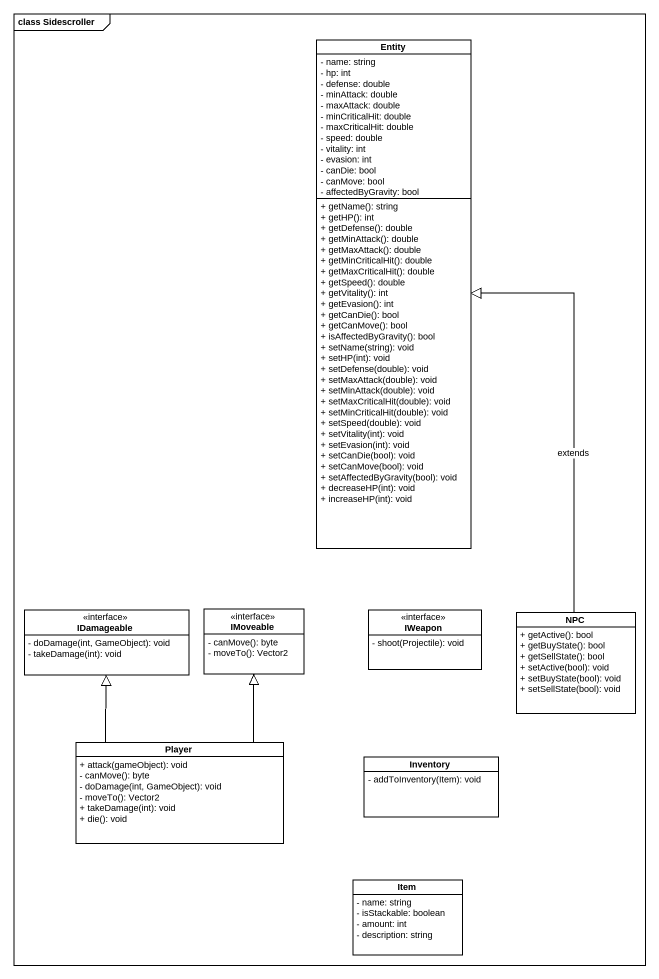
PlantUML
@startuml
mainframe class Sidescroller
hide circle
hide empty members
skinparam classAttributeIconSize 0
class "Entity" as Entity_ {
  - name: string
  - hp: int
  - defense: double
  - minAttack: double
  - maxAttack: double
  - minCriticalHit: double
  - maxCriticalHit: double
  - speed: double
  - vitality: int
  - evasion: int
  - canDie: bool
  - canMove: bool
  - affectedByGravity: bool
  + getName(): string
  + getHP(): int
  + getDefense(): double
  + getMinAttack(): double
  + getMaxAttack(): double
  + getMinCriticalHit(): double
  + getMaxCriticalHit(): double
  + getSpeed(): double
  + getVitality(): int
  + getEvasion(): int
  + getCanDie(): bool
  + getCanMove(): bool
  + isAffectedByGravity(): bool
  + setName(string): void
  + setHP(int): void
  + setDefense(double): void
  + setMaxAttack(double): void
  + setMinAttack(double): void
  + setMaxCriticalHit(double): void
  + setMinCriticalHit(double): void
  + setSpeed(double): void
  + setVitality(int): void
  + setEvasion(int): void
  + setCanDie(bool): void
  + setCanMove(bool): void
  + setAffectedByGravity(bool): void
  + decreaseHP(int): void
  + increaseHP(int): void
}
class IDamageable <<interface>> {
  - doDamage(int, GameObject): void
  - takeDamage(int): void
}
class IMoveable <<interface>> {
  - canMove(): byte
  - moveTo(): Vector2
}
class IWeapon <<interface>> {
  - shoot(Projectile): void
}
class NPC {
  + getActive(): bool
  + getBuyState(): bool
  + getSellState(): bool
  + setActive(bool): void
  + setBuyState(bool): void
  + setSellState(bool): void
}
class Player {
  + attack(gameObject): void
  - canMove(): byte
  - doDamage(int, GameObject): void
  - moveTo(): Vector2
  + takeDamage(int): void
  + die(): void
}
class Inventory {
  - addToInventory(Item): void
}
class Item {
  - name: string
  - isStackable: boolean
  - amount: int
  - description: string
}
NPC -up-|> Entity_ : extends
Player -up-|> IDamageable
Player -up-|> IMoveable
@enduml
